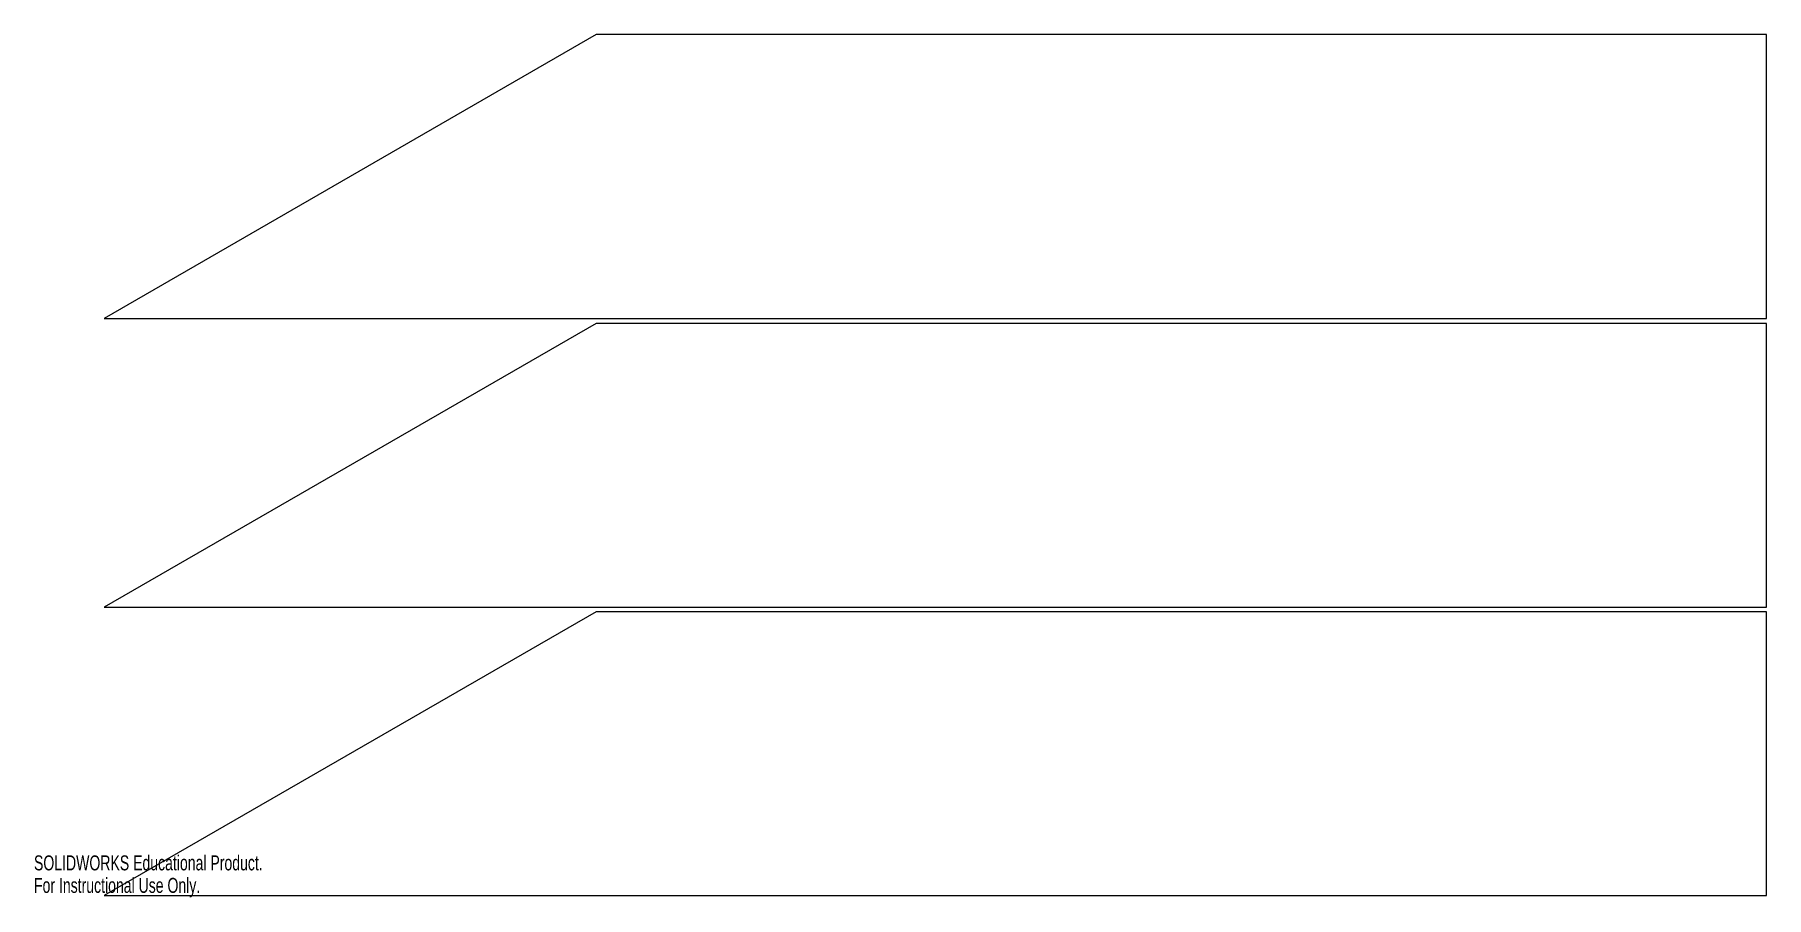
# Model space of a CAD drawing. Header units: millimetres. Extents: x 0 to 609, y 0 to 303.
import ezdxf

# ---------------------------------------------------------------- set-up
doc = ezdxf.new("R2010")
doc.units = ezdxf.units.MM
doc.styles.add('SLDTEXTSTYLE0', font='TXT', dxfattribs={"width": 0.7})

msp = doc.modelspace()

# ---------------------------------------------------------------- linework, layer by layer
at = {"color": 1, "linetype": 'Continuous', "lineweight": 25}
for p, q in [((197.56, 303.36), (24.66, 203.54)), ((608.86, 303.36), (197.56, 303.36)), ((608.86, 203.54), (608.86, 303.36)), ((24.66, 203.54), (608.86, 203.54)), ((197.56, 201.82), (24.66, 102)), ((608.86, 201.82), (197.56, 201.82)), ((608.86, 102), (608.86, 201.82)), ((24.66, 102), (608.86, 102)), ((197.56, 100.38), (24.66, 0.55)), ((608.86, 100.38), (197.56, 100.38)), ((608.86, 0.55), (608.86, 100.38)), ((24.66, 0.55), (608.86, 0.55))]:
    msp.add_line(p, q, dxfattribs=at)

# ---------------------------------------------------------------- texts
at = {"color": 7, "linetype": 'Continuous', "char_height": 5.273, "attachment_point": 1, "style": 'SLDTEXTSTYLE0'}
for s, insert in [('SOLIDWORKS Educational Product.', (0, 14.71)), ('For Instructional Use Only.', (0, 6.8))]:
    msp.add_mtext(s, dxfattribs=dict(at, insert=insert))

doc.saveas('drawing.dxf')
